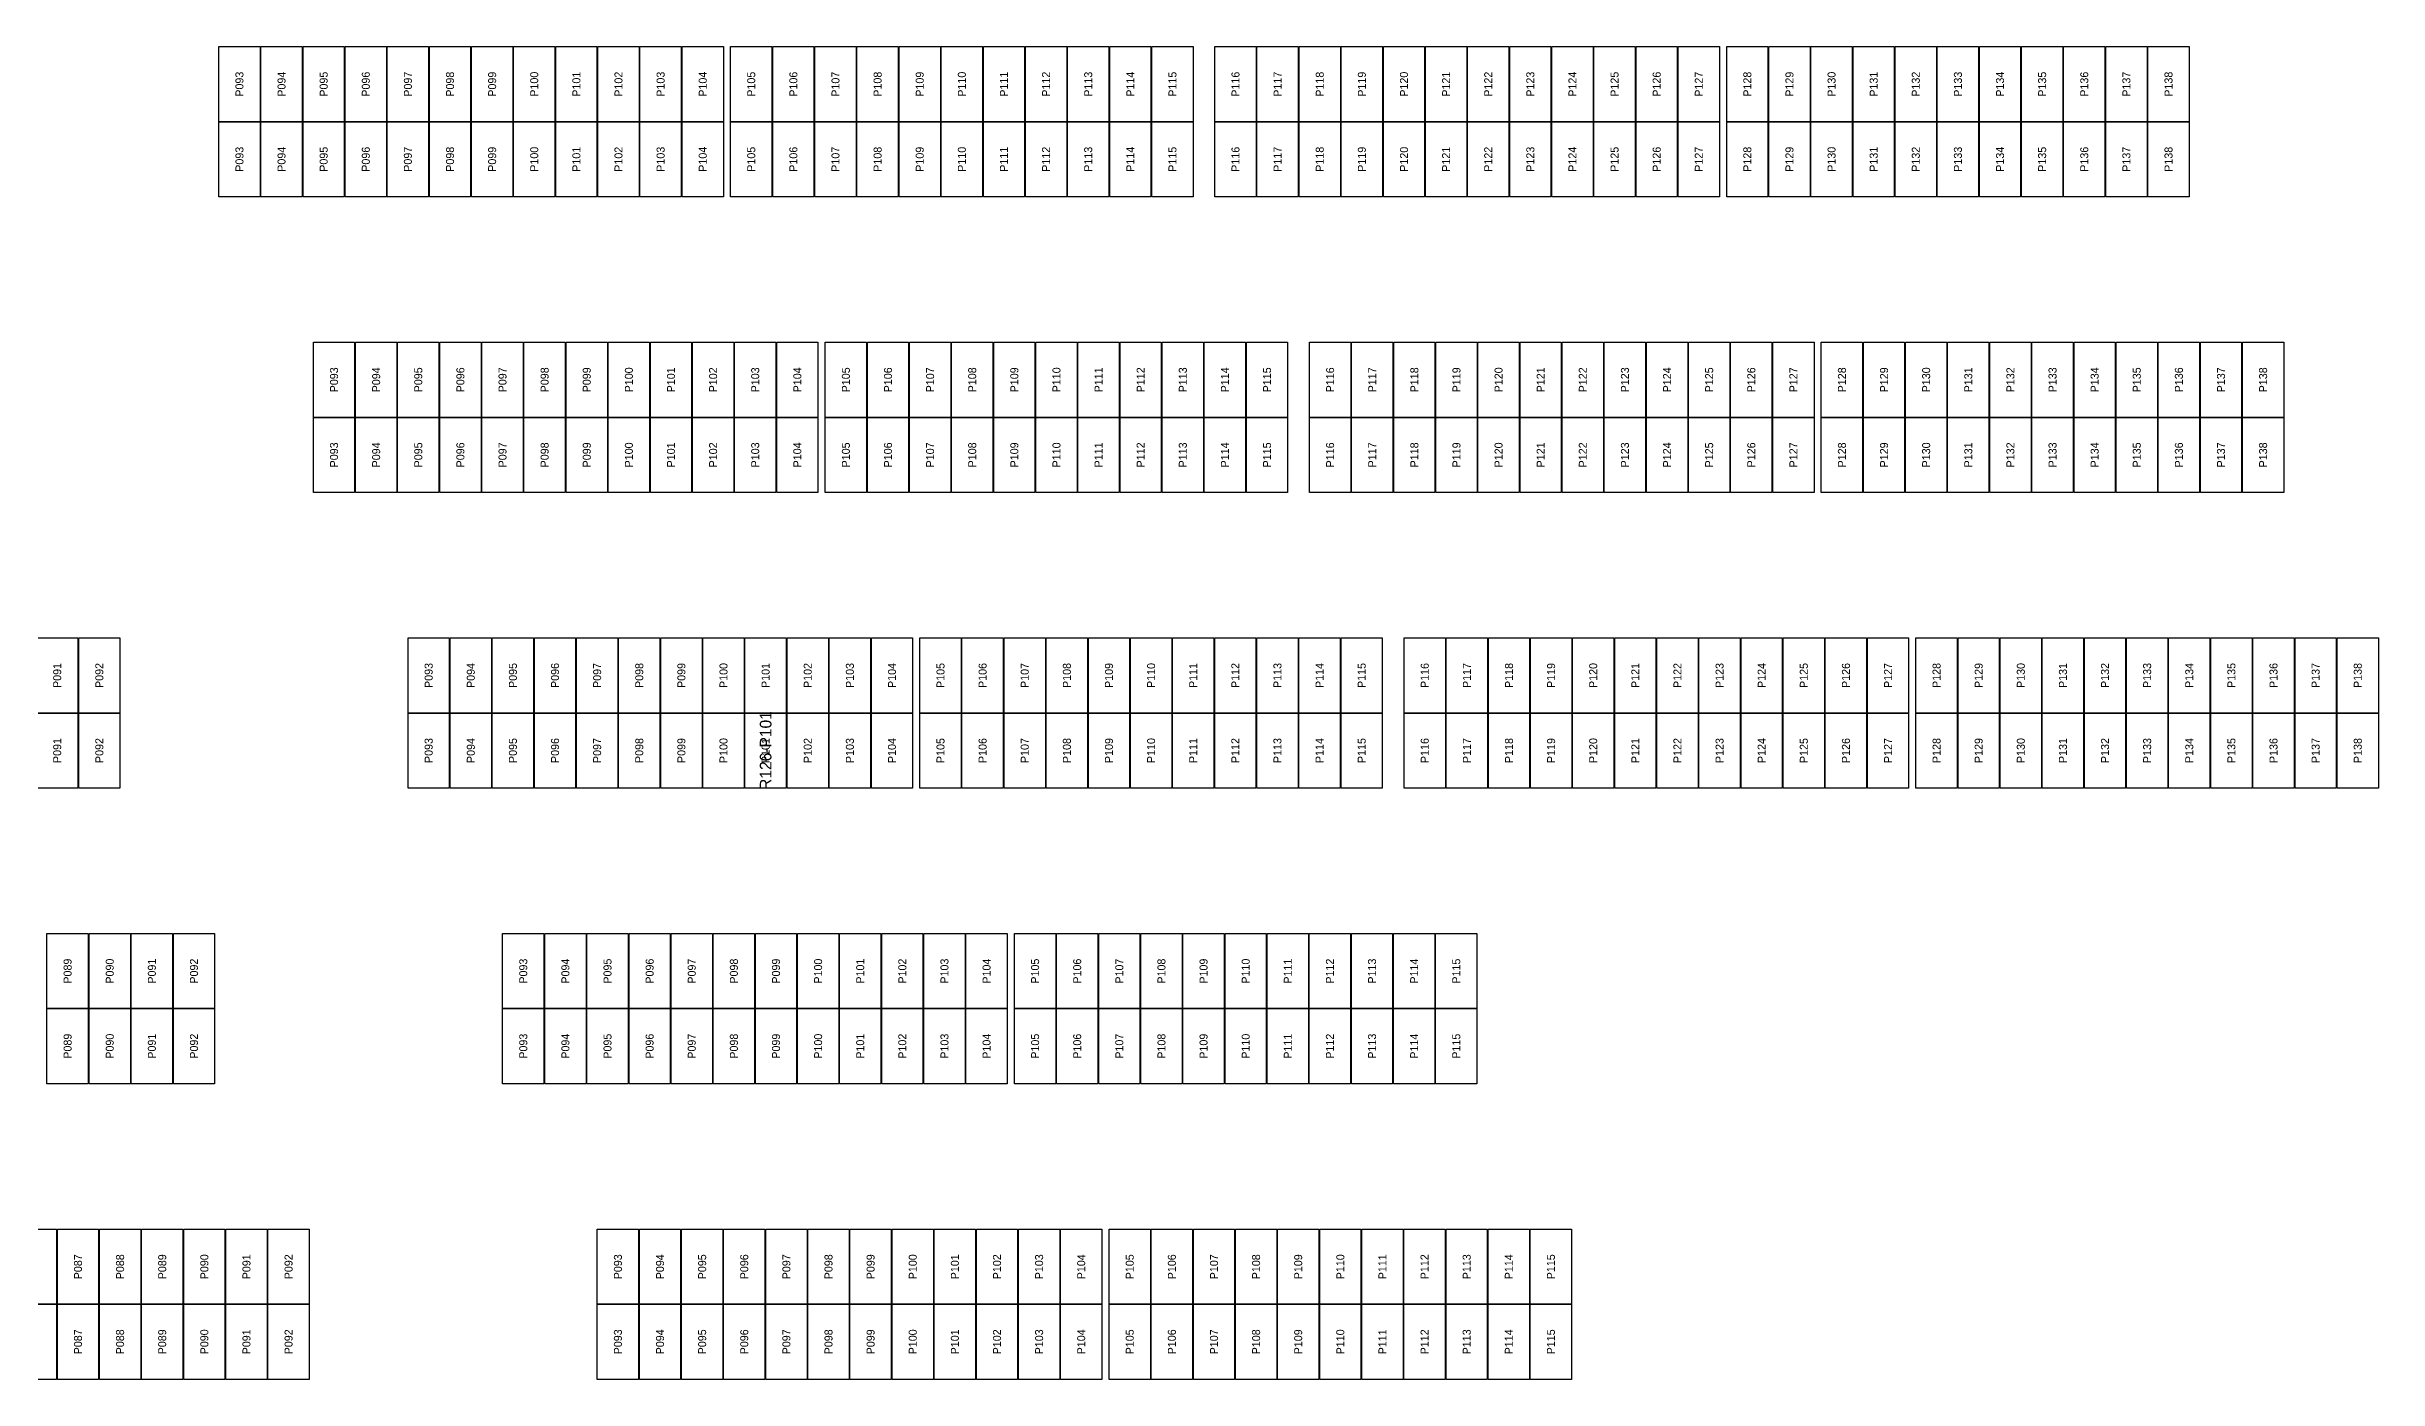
# Model space of a CAD drawing. Extents: x 296295 to 296770, y 651564 to 652121.
# Drawn here: x 296668.2 to 296732.3, y 651596.6 to 651633.3 of the extents above; entities that cross this region are included whole.
import ezdxf
from ezdxf.enums import TextEntityAlignment as Align

# ---------------------------------------------------------------- set-up
doc = ezdxf.new("R2010")
doc.units = 0

msp = doc.modelspace()

# ---------------------------------------------------------------- linework, layer by layer
at = {"layer": 'DEFECTIVE_PANELS'}
msp.add_lwpolyline([(296687.395, 651614.936), (296688.529, 651614.936), (296688.529, 651612.873), (296687.395, 651612.873)], close=True, dxfattribs=at)
at = {"layer": 'PANELS_MASTER'}
for points in [[(296672.928, 651633.251), (296674.062, 651633.251), (296674.062, 651631.188), (296672.928, 651631.188)], [(296674.086, 651633.251), (296675.22, 651633.251), (296675.22, 651631.188), (296674.086, 651631.188)], [(296675.244, 651633.251), (296676.378, 651633.251), (296676.378, 651631.188), (296675.244, 651631.188)], [(296676.402, 651633.251), (296677.536, 651633.251), (296677.536, 651631.188), (296676.402, 651631.188)], [(296677.56, 651633.251), (296678.694, 651633.251), (296678.694, 651631.188), (296677.56, 651631.188)], [(296678.718, 651633.251), (296679.852, 651633.251), (296679.852, 651631.188), (296678.718, 651631.188)], [(296679.876, 651633.251), (296681.01, 651633.251), (296681.01, 651631.188), (296679.876, 651631.188)], [(296681.034, 651633.251), (296682.168, 651633.251), (296682.168, 651631.188), (296681.034, 651631.188)], [(296682.192, 651633.251), (296683.326, 651633.251), (296683.326, 651631.188), (296682.192, 651631.188)], [(296683.35, 651633.251), (296684.484, 651633.251), (296684.484, 651631.188), (296683.35, 651631.188)], [(296684.508, 651633.251), (296685.642, 651633.251), (296685.642, 651631.188), (296684.508, 651631.188)], [(296685.666, 651633.251), (296686.8, 651633.251), (296686.8, 651631.188), (296685.666, 651631.188)], [(296687, 651633.251), (296688.134, 651633.251), (296688.134, 651631.188), (296687, 651631.188)], [(296688.158, 651633.251), (296689.292, 651633.251), (296689.292, 651631.188), (296688.158, 651631.188)], [(296689.316, 651633.251), (296690.45, 651633.251), (296690.45, 651631.188), (296689.316, 651631.188)], [(296690.474, 651633.251), (296691.608, 651633.251), (296691.608, 651631.188), (296690.474, 651631.188)], [(296691.632, 651633.251), (296692.766, 651633.251), (296692.766, 651631.188), (296691.632, 651631.188)], [(296692.79, 651633.251), (296693.924, 651633.251), (296693.924, 651631.188), (296692.79, 651631.188)], [(296693.948, 651633.251), (296695.082, 651633.251), (296695.082, 651631.188), (296693.948, 651631.188)], [(296695.106, 651633.251), (296696.24, 651633.251), (296696.24, 651631.188), (296695.106, 651631.188)], [(296696.264, 651633.251), (296697.398, 651633.251), (296697.398, 651631.188), (296696.264, 651631.188)], [(296697.422, 651633.251), (296698.556, 651633.251), (296698.556, 651631.188), (296697.422, 651631.188)], [(296698.58, 651633.251), (296699.714, 651633.251), (296699.714, 651631.188), (296698.58, 651631.188)], [(296700.314, 651633.251), (296701.448, 651633.251), (296701.448, 651631.188), (296700.314, 651631.188)], [(296701.472, 651633.251), (296702.606, 651633.251), (296702.606, 651631.188), (296701.472, 651631.188)], [(296702.63, 651633.251), (296703.764, 651633.251), (296703.764, 651631.188), (296702.63, 651631.188)], [(296703.788, 651633.251), (296704.922, 651633.251), (296704.922, 651631.188), (296703.788, 651631.188)], [(296704.946, 651633.251), (296706.08, 651633.251), (296706.08, 651631.188), (296704.946, 651631.188)], [(296706.104, 651633.251), (296707.238, 651633.251), (296707.238, 651631.188), (296706.104, 651631.188)], [(296707.262, 651633.251), (296708.396, 651633.251), (296708.396, 651631.188), (296707.262, 651631.188)], [(296708.42, 651633.251), (296709.554, 651633.251), (296709.554, 651631.188), (296708.42, 651631.188)], [(296709.578, 651633.251), (296710.712, 651633.251), (296710.712, 651631.188), (296709.578, 651631.188)], [(296710.736, 651633.251), (296711.87, 651633.251), (296711.87, 651631.188), (296710.736, 651631.188)], [(296711.894, 651633.251), (296713.028, 651633.251), (296713.028, 651631.188), (296711.894, 651631.188)], [(296713.052, 651633.251), (296714.186, 651633.251), (296714.186, 651631.188), (296713.052, 651631.188)], [(296714.386, 651633.251), (296715.52, 651633.251), (296715.52, 651631.188), (296714.386, 651631.188)], [(296715.544, 651633.251), (296716.678, 651633.251), (296716.678, 651631.188), (296715.544, 651631.188)], [(296716.702, 651633.251), (296717.836, 651633.251), (296717.836, 651631.188), (296716.702, 651631.188)], [(296717.86, 651633.251), (296718.994, 651633.251), (296718.994, 651631.188), (296717.86, 651631.188)], [(296719.018, 651633.251), (296720.152, 651633.251), (296720.152, 651631.188), (296719.018, 651631.188)], [(296720.176, 651633.251), (296721.31, 651633.251), (296721.31, 651631.188), (296720.176, 651631.188)], [(296721.334, 651633.251), (296722.468, 651633.251), (296722.468, 651631.188), (296721.334, 651631.188)], [(296722.492, 651633.251), (296723.626, 651633.251), (296723.626, 651631.188), (296722.492, 651631.188)], [(296723.65, 651633.251), (296724.784, 651633.251), (296724.784, 651631.188), (296723.65, 651631.188)], [(296724.808, 651633.251), (296725.942, 651633.251), (296725.942, 651631.188), (296724.808, 651631.188)], [(296725.966, 651633.251), (296727.1, 651633.251), (296727.1, 651631.188), (296725.966, 651631.188)], [(296672.928, 651631.188), (296674.062, 651631.188), (296674.062, 651629.125), (296672.928, 651629.125)], [(296674.086, 651631.188), (296675.22, 651631.188), (296675.22, 651629.125), (296674.086, 651629.125)], [(296675.244, 651631.188), (296676.378, 651631.188), (296676.378, 651629.125), (296675.244, 651629.125)], [(296676.402, 651631.188), (296677.536, 651631.188), (296677.536, 651629.125), (296676.402, 651629.125)], [(296677.56, 651631.188), (296678.694, 651631.188), (296678.694, 651629.125), (296677.56, 651629.125)], [(296678.718, 651631.188), (296679.852, 651631.188), (296679.852, 651629.125), (296678.718, 651629.125)], [(296679.876, 651631.188), (296681.01, 651631.188), (296681.01, 651629.125), (296679.876, 651629.125)], [(296681.034, 651631.188), (296682.168, 651631.188), (296682.168, 651629.125), (296681.034, 651629.125)], [(296682.192, 651631.188), (296683.326, 651631.188), (296683.326, 651629.125), (296682.192, 651629.125)], [(296683.35, 651631.188), (296684.484, 651631.188), (296684.484, 651629.125), (296683.35, 651629.125)], [(296684.508, 651631.188), (296685.642, 651631.188), (296685.642, 651629.125), (296684.508, 651629.125)], [(296685.666, 651631.188), (296686.8, 651631.188), (296686.8, 651629.125), (296685.666, 651629.125)], [(296687, 651631.188), (296688.134, 651631.188), (296688.134, 651629.125), (296687, 651629.125)], [(296688.158, 651631.188), (296689.292, 651631.188), (296689.292, 651629.125), (296688.158, 651629.125)], [(296689.316, 651631.188), (296690.45, 651631.188), (296690.45, 651629.125), (296689.316, 651629.125)], [(296690.474, 651631.188), (296691.608, 651631.188), (296691.608, 651629.125), (296690.474, 651629.125)], [(296691.632, 651631.188), (296692.766, 651631.188), (296692.766, 651629.125), (296691.632, 651629.125)], [(296692.79, 651631.188), (296693.924, 651631.188), (296693.924, 651629.125), (296692.79, 651629.125)], [(296693.948, 651631.188), (296695.082, 651631.188), (296695.082, 651629.125), (296693.948, 651629.125)], [(296695.106, 651631.188), (296696.24, 651631.188), (296696.24, 651629.125), (296695.106, 651629.125)], [(296696.264, 651631.188), (296697.398, 651631.188), (296697.398, 651629.125), (296696.264, 651629.125)], [(296697.422, 651631.188), (296698.556, 651631.188), (296698.556, 651629.125), (296697.422, 651629.125)], [(296698.58, 651631.188), (296699.714, 651631.188), (296699.714, 651629.125), (296698.58, 651629.125)], [(296700.314, 651631.188), (296701.448, 651631.188), (296701.448, 651629.125), (296700.314, 651629.125)], [(296701.472, 651631.188), (296702.606, 651631.188), (296702.606, 651629.125), (296701.472, 651629.125)], [(296702.63, 651631.188), (296703.764, 651631.188), (296703.764, 651629.125), (296702.63, 651629.125)], [(296703.788, 651631.188), (296704.922, 651631.188), (296704.922, 651629.125), (296703.788, 651629.125)], [(296704.946, 651631.188), (296706.08, 651631.188), (296706.08, 651629.125), (296704.946, 651629.125)], [(296706.104, 651631.188), (296707.238, 651631.188), (296707.238, 651629.125), (296706.104, 651629.125)], [(296707.262, 651631.188), (296708.396, 651631.188), (296708.396, 651629.125), (296707.262, 651629.125)], [(296708.42, 651631.188), (296709.554, 651631.188), (296709.554, 651629.125), (296708.42, 651629.125)], [(296709.578, 651631.188), (296710.712, 651631.188), (296710.712, 651629.125), (296709.578, 651629.125)], [(296710.736, 651631.188), (296711.87, 651631.188), (296711.87, 651629.125), (296710.736, 651629.125)], [(296711.894, 651631.188), (296713.028, 651631.188), (296713.028, 651629.125), (296711.894, 651629.125)], [(296713.052, 651631.188), (296714.186, 651631.188), (296714.186, 651629.125), (296713.052, 651629.125)], [(296714.386, 651631.188), (296715.52, 651631.188), (296715.52, 651629.125), (296714.386, 651629.125)], [(296715.544, 651631.188), (296716.678, 651631.188), (296716.678, 651629.125), (296715.544, 651629.125)], [(296716.702, 651631.188), (296717.836, 651631.188), (296717.836, 651629.125), (296716.702, 651629.125)], [(296717.86, 651631.188), (296718.994, 651631.188), (296718.994, 651629.125), (296717.86, 651629.125)], [(296719.018, 651631.188), (296720.152, 651631.188), (296720.152, 651629.125), (296719.018, 651629.125)], [(296720.176, 651631.188), (296721.31, 651631.188), (296721.31, 651629.125), (296720.176, 651629.125)], [(296721.334, 651631.188), (296722.468, 651631.188), (296722.468, 651629.125), (296721.334, 651629.125)], [(296722.492, 651631.188), (296723.626, 651631.188), (296723.626, 651629.125), (296722.492, 651629.125)], [(296723.65, 651631.188), (296724.784, 651631.188), (296724.784, 651629.125), (296723.65, 651629.125)], [(296724.808, 651631.188), (296725.942, 651631.188), (296725.942, 651629.125), (296724.808, 651629.125)], [(296725.966, 651631.188), (296727.1, 651631.188), (296727.1, 651629.125), (296725.966, 651629.125)], [(296675.529, 651625.125), (296676.663, 651625.125), (296676.663, 651623.062), (296675.529, 651623.062)], [(296676.687, 651625.125), (296677.821, 651625.125), (296677.821, 651623.062), (296676.687, 651623.062)], [(296677.845, 651625.125), (296678.979, 651625.125), (296678.979, 651623.062), (296677.845, 651623.062)], [(296679.003, 651625.125), (296680.137, 651625.125), (296680.137, 651623.062), (296679.003, 651623.062)], [(296680.161, 651625.125), (296681.295, 651625.125), (296681.295, 651623.062), (296680.161, 651623.062)], [(296681.319, 651625.125), (296682.453, 651625.125), (296682.453, 651623.062), (296681.319, 651623.062)], [(296682.477, 651625.125), (296683.611, 651625.125), (296683.611, 651623.062), (296682.477, 651623.062)], [(296683.635, 651625.125), (296684.769, 651625.125), (296684.769, 651623.062), (296683.635, 651623.062)], [(296684.793, 651625.125), (296685.927, 651625.125), (296685.927, 651623.062), (296684.793, 651623.062)], [(296685.951, 651625.125), (296687.085, 651625.125), (296687.085, 651623.062), (296685.951, 651623.062)], [(296687.109, 651625.125), (296688.243, 651625.125), (296688.243, 651623.062), (296687.109, 651623.062)], [(296688.267, 651625.125), (296689.401, 651625.125), (296689.401, 651623.062), (296688.267, 651623.062)], [(296689.601, 651625.125), (296690.735, 651625.125), (296690.735, 651623.062), (296689.601, 651623.062)], [(296690.759, 651625.125), (296691.893, 651625.125), (296691.893, 651623.062), (296690.759, 651623.062)], [(296691.917, 651625.125), (296693.051, 651625.125), (296693.051, 651623.062), (296691.917, 651623.062)], [(296693.075, 651625.125), (296694.209, 651625.125), (296694.209, 651623.062), (296693.075, 651623.062)], [(296694.233, 651625.125), (296695.367, 651625.125), (296695.367, 651623.062), (296694.233, 651623.062)], [(296695.391, 651625.125), (296696.525, 651625.125), (296696.525, 651623.062), (296695.391, 651623.062)], [(296696.549, 651625.125), (296697.683, 651625.125), (296697.683, 651623.062), (296696.549, 651623.062)], [(296697.707, 651625.125), (296698.841, 651625.125), (296698.841, 651623.062), (296697.707, 651623.062)], [(296698.865, 651625.125), (296699.999, 651625.125), (296699.999, 651623.062), (296698.865, 651623.062)], [(296700.023, 651625.125), (296701.157, 651625.125), (296701.157, 651623.062), (296700.023, 651623.062)], [(296701.181, 651625.125), (296702.315, 651625.125), (296702.315, 651623.062), (296701.181, 651623.062)], [(296702.915, 651625.125), (296704.049, 651625.125), (296704.049, 651623.062), (296702.915, 651623.062)], [(296704.073, 651625.125), (296705.207, 651625.125), (296705.207, 651623.062), (296704.073, 651623.062)], [(296705.231, 651625.125), (296706.365, 651625.125), (296706.365, 651623.062), (296705.231, 651623.062)], [(296706.389, 651625.125), (296707.523, 651625.125), (296707.523, 651623.062), (296706.389, 651623.062)], [(296707.547, 651625.125), (296708.681, 651625.125), (296708.681, 651623.062), (296707.547, 651623.062)], [(296708.705, 651625.125), (296709.839, 651625.125), (296709.839, 651623.062), (296708.705, 651623.062)], [(296709.863, 651625.125), (296710.997, 651625.125), (296710.997, 651623.062), (296709.863, 651623.062)], [(296711.021, 651625.125), (296712.155, 651625.125), (296712.155, 651623.062), (296711.021, 651623.062)], [(296712.179, 651625.125), (296713.313, 651625.125), (296713.313, 651623.062), (296712.179, 651623.062)], [(296713.337, 651625.125), (296714.471, 651625.125), (296714.471, 651623.062), (296713.337, 651623.062)], [(296714.495, 651625.125), (296715.629, 651625.125), (296715.629, 651623.062), (296714.495, 651623.062)], [(296715.653, 651625.125), (296716.787, 651625.125), (296716.787, 651623.062), (296715.653, 651623.062)], [(296716.987, 651625.125), (296718.121, 651625.125), (296718.121, 651623.062), (296716.987, 651623.062)], [(296718.145, 651625.125), (296719.279, 651625.125), (296719.279, 651623.062), (296718.145, 651623.062)], [(296719.303, 651625.125), (296720.437, 651625.125), (296720.437, 651623.062), (296719.303, 651623.062)], [(296720.461, 651625.125), (296721.595, 651625.125), (296721.595, 651623.062), (296720.461, 651623.062)], [(296721.619, 651625.125), (296722.753, 651625.125), (296722.753, 651623.062), (296721.619, 651623.062)], [(296722.777, 651625.125), (296723.911, 651625.125), (296723.911, 651623.062), (296722.777, 651623.062)], [(296723.935, 651625.125), (296725.069, 651625.125), (296725.069, 651623.062), (296723.935, 651623.062)], [(296725.093, 651625.125), (296726.227, 651625.125), (296726.227, 651623.062), (296725.093, 651623.062)], [(296726.251, 651625.125), (296727.385, 651625.125), (296727.385, 651623.062), (296726.251, 651623.062)], [(296727.409, 651625.125), (296728.543, 651625.125), (296728.543, 651623.062), (296727.409, 651623.062)], [(296728.567, 651625.125), (296729.701, 651625.125), (296729.701, 651623.062), (296728.567, 651623.062)], [(296675.529, 651623.062), (296676.663, 651623.062), (296676.663, 651620.999), (296675.529, 651620.999)], [(296676.687, 651623.062), (296677.821, 651623.062), (296677.821, 651620.999), (296676.687, 651620.999)], [(296677.845, 651623.062), (296678.979, 651623.062), (296678.979, 651620.999), (296677.845, 651620.999)], [(296679.003, 651623.062), (296680.137, 651623.062), (296680.137, 651620.999), (296679.003, 651620.999)], [(296680.161, 651623.062), (296681.295, 651623.062), (296681.295, 651620.999), (296680.161, 651620.999)], [(296681.319, 651623.062), (296682.453, 651623.062), (296682.453, 651620.999), (296681.319, 651620.999)], [(296682.477, 651623.062), (296683.611, 651623.062), (296683.611, 651620.999), (296682.477, 651620.999)], [(296683.635, 651623.062), (296684.769, 651623.062), (296684.769, 651620.999), (296683.635, 651620.999)], [(296684.793, 651623.062), (296685.927, 651623.062), (296685.927, 651620.999), (296684.793, 651620.999)], [(296685.951, 651623.062), (296687.085, 651623.062), (296687.085, 651620.999), (296685.951, 651620.999)], [(296687.109, 651623.062), (296688.243, 651623.062), (296688.243, 651620.999), (296687.109, 651620.999)], [(296688.267, 651623.062), (296689.401, 651623.062), (296689.401, 651620.999), (296688.267, 651620.999)], [(296689.601, 651623.062), (296690.735, 651623.062), (296690.735, 651620.999), (296689.601, 651620.999)], [(296690.759, 651623.062), (296691.893, 651623.062), (296691.893, 651620.999), (296690.759, 651620.999)], [(296691.917, 651623.062), (296693.051, 651623.062), (296693.051, 651620.999), (296691.917, 651620.999)], [(296693.075, 651623.062), (296694.209, 651623.062), (296694.209, 651620.999), (296693.075, 651620.999)], [(296694.233, 651623.062), (296695.367, 651623.062), (296695.367, 651620.999), (296694.233, 651620.999)], [(296695.391, 651623.062), (296696.525, 651623.062), (296696.525, 651620.999), (296695.391, 651620.999)], [(296696.549, 651623.062), (296697.683, 651623.062), (296697.683, 651620.999), (296696.549, 651620.999)], [(296697.707, 651623.062), (296698.841, 651623.062), (296698.841, 651620.999), (296697.707, 651620.999)], [(296698.865, 651623.062), (296699.999, 651623.062), (296699.999, 651620.999), (296698.865, 651620.999)], [(296700.023, 651623.062), (296701.157, 651623.062), (296701.157, 651620.999), (296700.023, 651620.999)], [(296701.181, 651623.062), (296702.315, 651623.062), (296702.315, 651620.999), (296701.181, 651620.999)], [(296702.915, 651623.062), (296704.049, 651623.062), (296704.049, 651620.999), (296702.915, 651620.999)], [(296704.073, 651623.062), (296705.207, 651623.062), (296705.207, 651620.999), (296704.073, 651620.999)], [(296705.231, 651623.062), (296706.365, 651623.062), (296706.365, 651620.999), (296705.231, 651620.999)], [(296706.389, 651623.062), (296707.523, 651623.062), (296707.523, 651620.999), (296706.389, 651620.999)], [(296707.547, 651623.062), (296708.681, 651623.062), (296708.681, 651620.999), (296707.547, 651620.999)], [(296708.705, 651623.062), (296709.839, 651623.062), (296709.839, 651620.999), (296708.705, 651620.999)], [(296709.863, 651623.062), (296710.997, 651623.062), (296710.997, 651620.999), (296709.863, 651620.999)], [(296711.021, 651623.062), (296712.155, 651623.062), (296712.155, 651620.999), (296711.021, 651620.999)], [(296712.179, 651623.062), (296713.313, 651623.062), (296713.313, 651620.999), (296712.179, 651620.999)], [(296713.337, 651623.062), (296714.471, 651623.062), (296714.471, 651620.999), (296713.337, 651620.999)], [(296714.495, 651623.062), (296715.629, 651623.062), (296715.629, 651620.999), (296714.495, 651620.999)], [(296715.653, 651623.062), (296716.787, 651623.062), (296716.787, 651620.999), (296715.653, 651620.999)], [(296716.987, 651623.062), (296718.121, 651623.062), (296718.121, 651620.999), (296716.987, 651620.999)], [(296718.145, 651623.062), (296719.279, 651623.062), (296719.279, 651620.999), (296718.145, 651620.999)], [(296719.303, 651623.062), (296720.437, 651623.062), (296720.437, 651620.999), (296719.303, 651620.999)], [(296720.461, 651623.062), (296721.595, 651623.062), (296721.595, 651620.999), (296720.461, 651620.999)], [(296721.619, 651623.062), (296722.753, 651623.062), (296722.753, 651620.999), (296721.619, 651620.999)], [(296722.777, 651623.062), (296723.911, 651623.062), (296723.911, 651620.999), (296722.777, 651620.999)], [(296723.935, 651623.062), (296725.069, 651623.062), (296725.069, 651620.999), (296723.935, 651620.999)], [(296725.093, 651623.062), (296726.227, 651623.062), (296726.227, 651620.999), (296725.093, 651620.999)], [(296726.251, 651623.062), (296727.385, 651623.062), (296727.385, 651620.999), (296726.251, 651620.999)], [(296727.409, 651623.062), (296728.543, 651623.062), (296728.543, 651620.999), (296727.409, 651620.999)], [(296728.567, 651623.062), (296729.701, 651623.062), (296729.701, 651620.999), (296728.567, 651620.999)], [(296667.918, 651616.999), (296669.052, 651616.999), (296669.052, 651614.936), (296667.918, 651614.936)], [(296669.076, 651616.999), (296670.21, 651616.999), (296670.21, 651614.936), (296669.076, 651614.936)], [(296678.131, 651616.999), (296679.265, 651616.999), (296679.265, 651614.936), (296678.131, 651614.936)], [(296679.289, 651616.999), (296680.423, 651616.999), (296680.423, 651614.936), (296679.289, 651614.936)], [(296680.447, 651616.999), (296681.581, 651616.999), (296681.581, 651614.936), (296680.447, 651614.936)], [(296681.605, 651616.999), (296682.739, 651616.999), (296682.739, 651614.936), (296681.605, 651614.936)], [(296682.763, 651616.999), (296683.897, 651616.999), (296683.897, 651614.936), (296682.763, 651614.936)], [(296683.921, 651616.999), (296685.055, 651616.999), (296685.055, 651614.936), (296683.921, 651614.936)], [(296685.079, 651616.999), (296686.213, 651616.999), (296686.213, 651614.936), (296685.079, 651614.936)], [(296686.237, 651616.999), (296687.371, 651616.999), (296687.371, 651614.936), (296686.237, 651614.936)], [(296687.395, 651616.999), (296688.529, 651616.999), (296688.529, 651614.936), (296687.395, 651614.936)], [(296688.553, 651616.999), (296689.687, 651616.999), (296689.687, 651614.936), (296688.553, 651614.936)], [(296689.711, 651616.999), (296690.845, 651616.999), (296690.845, 651614.936), (296689.711, 651614.936)], [(296690.869, 651616.999), (296692.003, 651616.999), (296692.003, 651614.936), (296690.869, 651614.936)], [(296692.203, 651616.999), (296693.337, 651616.999), (296693.337, 651614.936), (296692.203, 651614.936)], [(296693.361, 651616.999), (296694.495, 651616.999), (296694.495, 651614.936), (296693.361, 651614.936)], [(296694.519, 651616.999), (296695.653, 651616.999), (296695.653, 651614.936), (296694.519, 651614.936)], [(296695.677, 651616.999), (296696.811, 651616.999), (296696.811, 651614.936), (296695.677, 651614.936)], [(296696.835, 651616.999), (296697.969, 651616.999), (296697.969, 651614.936), (296696.835, 651614.936)], [(296697.993, 651616.999), (296699.127, 651616.999), (296699.127, 651614.936), (296697.993, 651614.936)], [(296699.151, 651616.999), (296700.285, 651616.999), (296700.285, 651614.936), (296699.151, 651614.936)], [(296700.309, 651616.999), (296701.443, 651616.999), (296701.443, 651614.936), (296700.309, 651614.936)], [(296701.467, 651616.999), (296702.601, 651616.999), (296702.601, 651614.936), (296701.467, 651614.936)], [(296702.625, 651616.999), (296703.759, 651616.999), (296703.759, 651614.936), (296702.625, 651614.936)], [(296703.783, 651616.999), (296704.917, 651616.999), (296704.917, 651614.936), (296703.783, 651614.936)], [(296705.517, 651616.999), (296706.651, 651616.999), (296706.651, 651614.936), (296705.517, 651614.936)], [(296706.675, 651616.999), (296707.809, 651616.999), (296707.809, 651614.936), (296706.675, 651614.936)], [(296707.833, 651616.999), (296708.967, 651616.999), (296708.967, 651614.936), (296707.833, 651614.936)], [(296708.991, 651616.999), (296710.125, 651616.999), (296710.125, 651614.936), (296708.991, 651614.936)], [(296710.149, 651616.999), (296711.283, 651616.999), (296711.283, 651614.936), (296710.149, 651614.936)], [(296711.307, 651616.999), (296712.441, 651616.999), (296712.441, 651614.936), (296711.307, 651614.936)], [(296712.465, 651616.999), (296713.599, 651616.999), (296713.599, 651614.936), (296712.465, 651614.936)], [(296713.623, 651616.999), (296714.757, 651616.999), (296714.757, 651614.936), (296713.623, 651614.936)], [(296714.781, 651616.999), (296715.915, 651616.999), (296715.915, 651614.936), (296714.781, 651614.936)], [(296715.939, 651616.999), (296717.073, 651616.999), (296717.073, 651614.936), (296715.939, 651614.936)], [(296717.097, 651616.999), (296718.231, 651616.999), (296718.231, 651614.936), (296717.097, 651614.936)], [(296718.255, 651616.999), (296719.389, 651616.999), (296719.389, 651614.936), (296718.255, 651614.936)], [(296719.589, 651616.999), (296720.723, 651616.999), (296720.723, 651614.936), (296719.589, 651614.936)], [(296720.747, 651616.999), (296721.881, 651616.999), (296721.881, 651614.936), (296720.747, 651614.936)], [(296721.905, 651616.999), (296723.039, 651616.999), (296723.039, 651614.936), (296721.905, 651614.936)], [(296723.063, 651616.999), (296724.197, 651616.999), (296724.197, 651614.936), (296723.063, 651614.936)], [(296724.221, 651616.999), (296725.355, 651616.999), (296725.355, 651614.936), (296724.221, 651614.936)], [(296725.379, 651616.999), (296726.513, 651616.999), (296726.513, 651614.936), (296725.379, 651614.936)], [(296726.537, 651616.999), (296727.671, 651616.999), (296727.671, 651614.936), (296726.537, 651614.936)], [(296727.695, 651616.999), (296728.829, 651616.999), (296728.829, 651614.936), (296727.695, 651614.936)], [(296728.853, 651616.999), (296729.987, 651616.999), (296729.987, 651614.936), (296728.853, 651614.936)], [(296730.011, 651616.999), (296731.145, 651616.999), (296731.145, 651614.936), (296730.011, 651614.936)], [(296731.169, 651616.999), (296732.303, 651616.999), (296732.303, 651614.936), (296731.169, 651614.936)], [(296667.918, 651614.936), (296669.052, 651614.936), (296669.052, 651612.873), (296667.918, 651612.873)], [(296669.076, 651614.936), (296670.21, 651614.936), (296670.21, 651612.873), (296669.076, 651612.873)], [(296678.131, 651614.936), (296679.265, 651614.936), (296679.265, 651612.873), (296678.131, 651612.873)], [(296679.289, 651614.936), (296680.423, 651614.936), (296680.423, 651612.873), (296679.289, 651612.873)], [(296680.447, 651614.936), (296681.581, 651614.936), (296681.581, 651612.873), (296680.447, 651612.873)], [(296681.605, 651614.936), (296682.739, 651614.936), (296682.739, 651612.873), (296681.605, 651612.873)], [(296682.763, 651614.936), (296683.897, 651614.936), (296683.897, 651612.873), (296682.763, 651612.873)], [(296683.921, 651614.936), (296685.055, 651614.936), (296685.055, 651612.873), (296683.921, 651612.873)], [(296685.079, 651614.936), (296686.213, 651614.936), (296686.213, 651612.873), (296685.079, 651612.873)], [(296686.237, 651614.936), (296687.371, 651614.936), (296687.371, 651612.873), (296686.237, 651612.873)], [(296688.553, 651614.936), (296689.687, 651614.936), (296689.687, 651612.873), (296688.553, 651612.873)], [(296689.711, 651614.936), (296690.845, 651614.936), (296690.845, 651612.873), (296689.711, 651612.873)], [(296690.869, 651614.936), (296692.003, 651614.936), (296692.003, 651612.873), (296690.869, 651612.873)], [(296692.203, 651614.936), (296693.337, 651614.936), (296693.337, 651612.873), (296692.203, 651612.873)], [(296693.361, 651614.936), (296694.495, 651614.936), (296694.495, 651612.873), (296693.361, 651612.873)], [(296694.519, 651614.936), (296695.653, 651614.936), (296695.653, 651612.873), (296694.519, 651612.873)], [(296695.677, 651614.936), (296696.811, 651614.936), (296696.811, 651612.873), (296695.677, 651612.873)], [(296696.835, 651614.936), (296697.969, 651614.936), (296697.969, 651612.873), (296696.835, 651612.873)], [(296697.993, 651614.936), (296699.127, 651614.936), (296699.127, 651612.873), (296697.993, 651612.873)], [(296699.151, 651614.936), (296700.285, 651614.936), (296700.285, 651612.873), (296699.151, 651612.873)], [(296700.309, 651614.936), (296701.443, 651614.936), (296701.443, 651612.873), (296700.309, 651612.873)], [(296701.467, 651614.936), (296702.601, 651614.936), (296702.601, 651612.873), (296701.467, 651612.873)], [(296702.625, 651614.936), (296703.759, 651614.936), (296703.759, 651612.873), (296702.625, 651612.873)], [(296703.783, 651614.936), (296704.917, 651614.936), (296704.917, 651612.873), (296703.783, 651612.873)], [(296705.517, 651614.936), (296706.651, 651614.936), (296706.651, 651612.873), (296705.517, 651612.873)], [(296706.675, 651614.936), (296707.809, 651614.936), (296707.809, 651612.873), (296706.675, 651612.873)], [(296707.833, 651614.936), (296708.967, 651614.936), (296708.967, 651612.873), (296707.833, 651612.873)], [(296708.991, 651614.936), (296710.125, 651614.936), (296710.125, 651612.873), (296708.991, 651612.873)], [(296710.149, 651614.936), (296711.283, 651614.936), (296711.283, 651612.873), (296710.149, 651612.873)], [(296711.307, 651614.936), (296712.441, 651614.936), (296712.441, 651612.873), (296711.307, 651612.873)], [(296712.465, 651614.936), (296713.599, 651614.936), (296713.599, 651612.873), (296712.465, 651612.873)], [(296713.623, 651614.936), (296714.757, 651614.936), (296714.757, 651612.873), (296713.623, 651612.873)], [(296714.781, 651614.936), (296715.915, 651614.936), (296715.915, 651612.873), (296714.781, 651612.873)], [(296715.939, 651614.936), (296717.073, 651614.936), (296717.073, 651612.873), (296715.939, 651612.873)], [(296717.097, 651614.936), (296718.231, 651614.936), (296718.231, 651612.873), (296717.097, 651612.873)], [(296718.255, 651614.936), (296719.389, 651614.936), (296719.389, 651612.873), (296718.255, 651612.873)], [(296719.589, 651614.936), (296720.723, 651614.936), (296720.723, 651612.873), (296719.589, 651612.873)], [(296720.747, 651614.936), (296721.881, 651614.936), (296721.881, 651612.873), (296720.747, 651612.873)], [(296721.905, 651614.936), (296723.039, 651614.936), (296723.039, 651612.873), (296721.905, 651612.873)], [(296723.063, 651614.936), (296724.197, 651614.936), (296724.197, 651612.873), (296723.063, 651612.873)], [(296724.221, 651614.936), (296725.355, 651614.936), (296725.355, 651612.873), (296724.221, 651612.873)], [(296725.379, 651614.936), (296726.513, 651614.936), (296726.513, 651612.873), (296725.379, 651612.873)], [(296726.537, 651614.936), (296727.671, 651614.936), (296727.671, 651612.873), (296726.537, 651612.873)], [(296727.695, 651614.936), (296728.829, 651614.936), (296728.829, 651612.873), (296727.695, 651612.873)], [(296728.853, 651614.936), (296729.987, 651614.936), (296729.987, 651612.873), (296728.853, 651612.873)], [(296730.011, 651614.936), (296731.145, 651614.936), (296731.145, 651612.873), (296730.011, 651612.873)], [(296731.169, 651614.936), (296732.303, 651614.936), (296732.303, 651612.873), (296731.169, 651612.873)], [(296668.204, 651608.873), (296669.338, 651608.873), (296669.338, 651606.81), (296668.204, 651606.81)], [(296669.362, 651608.873), (296670.496, 651608.873), (296670.496, 651606.81), (296669.362, 651606.81)], [(296670.52, 651608.873), (296671.654, 651608.873), (296671.654, 651606.81), (296670.52, 651606.81)], [(296671.678, 651608.873), (296672.812, 651608.873), (296672.812, 651606.81), (296671.678, 651606.81)], [(296680.732, 651608.873), (296681.866, 651608.873), (296681.866, 651606.81), (296680.732, 651606.81)], [(296681.89, 651608.873), (296683.024, 651608.873), (296683.024, 651606.81), (296681.89, 651606.81)], [(296683.048, 651608.873), (296684.182, 651608.873), (296684.182, 651606.81), (296683.048, 651606.81)], [(296684.206, 651608.873), (296685.34, 651608.873), (296685.34, 651606.81), (296684.206, 651606.81)], [(296685.364, 651608.873), (296686.498, 651608.873), (296686.498, 651606.81), (296685.364, 651606.81)], [(296686.522, 651608.873), (296687.656, 651608.873), (296687.656, 651606.81), (296686.522, 651606.81)], [(296687.68, 651608.873), (296688.814, 651608.873), (296688.814, 651606.81), (296687.68, 651606.81)], [(296688.838, 651608.873), (296689.972, 651608.873), (296689.972, 651606.81), (296688.838, 651606.81)], [(296689.996, 651608.873), (296691.13, 651608.873), (296691.13, 651606.81), (296689.996, 651606.81)], [(296691.154, 651608.873), (296692.288, 651608.873), (296692.288, 651606.81), (296691.154, 651606.81)], [(296692.312, 651608.873), (296693.446, 651608.873), (296693.446, 651606.81), (296692.312, 651606.81)], [(296693.47, 651608.873), (296694.604, 651608.873), (296694.604, 651606.81), (296693.47, 651606.81)], [(296694.804, 651608.873), (296695.938, 651608.873), (296695.938, 651606.81), (296694.804, 651606.81)], [(296695.962, 651608.873), (296697.096, 651608.873), (296697.096, 651606.81), (296695.962, 651606.81)], [(296697.12, 651608.873), (296698.254, 651608.873), (296698.254, 651606.81), (296697.12, 651606.81)], [(296698.278, 651608.873), (296699.412, 651608.873), (296699.412, 651606.81), (296698.278, 651606.81)], [(296699.436, 651608.873), (296700.57, 651608.873), (296700.57, 651606.81), (296699.436, 651606.81)], [(296700.594, 651608.873), (296701.728, 651608.873), (296701.728, 651606.81), (296700.594, 651606.81)], [(296701.752, 651608.873), (296702.886, 651608.873), (296702.886, 651606.81), (296701.752, 651606.81)], [(296702.91, 651608.873), (296704.044, 651608.873), (296704.044, 651606.81), (296702.91, 651606.81)], [(296704.068, 651608.873), (296705.202, 651608.873), (296705.202, 651606.81), (296704.068, 651606.81)], [(296705.226, 651608.873), (296706.36, 651608.873), (296706.36, 651606.81), (296705.226, 651606.81)], [(296706.384, 651608.873), (296707.518, 651608.873), (296707.518, 651606.81), (296706.384, 651606.81)], [(296668.204, 651606.81), (296669.338, 651606.81), (296669.338, 651604.747), (296668.204, 651604.747)], [(296669.362, 651606.81), (296670.496, 651606.81), (296670.496, 651604.747), (296669.362, 651604.747)], [(296670.52, 651606.81), (296671.654, 651606.81), (296671.654, 651604.747), (296670.52, 651604.747)], [(296671.678, 651606.81), (296672.812, 651606.81), (296672.812, 651604.747), (296671.678, 651604.747)], [(296680.732, 651606.81), (296681.866, 651606.81), (296681.866, 651604.747), (296680.732, 651604.747)], [(296681.89, 651606.81), (296683.024, 651606.81), (296683.024, 651604.747), (296681.89, 651604.747)], [(296683.048, 651606.81), (296684.182, 651606.81), (296684.182, 651604.747), (296683.048, 651604.747)], [(296684.206, 651606.81), (296685.34, 651606.81), (296685.34, 651604.747), (296684.206, 651604.747)], [(296685.364, 651606.81), (296686.498, 651606.81), (296686.498, 651604.747), (296685.364, 651604.747)], [(296686.522, 651606.81), (296687.656, 651606.81), (296687.656, 651604.747), (296686.522, 651604.747)], [(296687.68, 651606.81), (296688.814, 651606.81), (296688.814, 651604.747), (296687.68, 651604.747)], [(296688.838, 651606.81), (296689.972, 651606.81), (296689.972, 651604.747), (296688.838, 651604.747)], [(296689.996, 651606.81), (296691.13, 651606.81), (296691.13, 651604.747), (296689.996, 651604.747)], [(296691.154, 651606.81), (296692.288, 651606.81), (296692.288, 651604.747), (296691.154, 651604.747)], [(296692.312, 651606.81), (296693.446, 651606.81), (296693.446, 651604.747), (296692.312, 651604.747)], [(296693.47, 651606.81), (296694.604, 651606.81), (296694.604, 651604.747), (296693.47, 651604.747)], [(296694.804, 651606.81), (296695.938, 651606.81), (296695.938, 651604.747), (296694.804, 651604.747)], [(296695.962, 651606.81), (296697.096, 651606.81), (296697.096, 651604.747), (296695.962, 651604.747)], [(296697.12, 651606.81), (296698.254, 651606.81), (296698.254, 651604.747), (296697.12, 651604.747)], [(296698.278, 651606.81), (296699.412, 651606.81), (296699.412, 651604.747), (296698.278, 651604.747)], [(296699.436, 651606.81), (296700.57, 651606.81), (296700.57, 651604.747), (296699.436, 651604.747)], [(296700.594, 651606.81), (296701.728, 651606.81), (296701.728, 651604.747), (296700.594, 651604.747)], [(296701.752, 651606.81), (296702.886, 651606.81), (296702.886, 651604.747), (296701.752, 651604.747)], [(296702.91, 651606.81), (296704.044, 651606.81), (296704.044, 651604.747), (296702.91, 651604.747)], [(296704.068, 651606.81), (296705.202, 651606.81), (296705.202, 651604.747), (296704.068, 651604.747)], [(296705.226, 651606.81), (296706.36, 651606.81), (296706.36, 651604.747), (296705.226, 651604.747)], [(296706.384, 651606.81), (296707.518, 651606.81), (296707.518, 651604.747), (296706.384, 651604.747)], [(296667.331, 651600.747), (296668.465, 651600.747), (296668.465, 651598.684), (296667.331, 651598.684)], [(296668.489, 651600.747), (296669.623, 651600.747), (296669.623, 651598.684), (296668.489, 651598.684)], [(296669.647, 651600.747), (296670.781, 651600.747), (296670.781, 651598.684), (296669.647, 651598.684)], [(296670.805, 651600.747), (296671.939, 651600.747), (296671.939, 651598.684), (296670.805, 651598.684)], [(296671.963, 651600.747), (296673.097, 651600.747), (296673.097, 651598.684), (296671.963, 651598.684)], [(296673.121, 651600.747), (296674.255, 651600.747), (296674.255, 651598.684), (296673.121, 651598.684)], [(296674.279, 651600.747), (296675.413, 651600.747), (296675.413, 651598.684), (296674.279, 651598.684)], [(296683.334, 651600.747), (296684.468, 651600.747), (296684.468, 651598.684), (296683.334, 651598.684)], [(296684.492, 651600.747), (296685.626, 651600.747), (296685.626, 651598.684), (296684.492, 651598.684)], [(296685.65, 651600.747), (296686.784, 651600.747), (296686.784, 651598.684), (296685.65, 651598.684)], [(296686.808, 651600.747), (296687.942, 651600.747), (296687.942, 651598.684), (296686.808, 651598.684)], [(296687.966, 651600.747), (296689.1, 651600.747), (296689.1, 651598.684), (296687.966, 651598.684)], [(296689.124, 651600.747), (296690.258, 651600.747), (296690.258, 651598.684), (296689.124, 651598.684)], [(296690.282, 651600.747), (296691.416, 651600.747), (296691.416, 651598.684), (296690.282, 651598.684)], [(296691.44, 651600.747), (296692.574, 651600.747), (296692.574, 651598.684), (296691.44, 651598.684)], [(296692.598, 651600.747), (296693.732, 651600.747), (296693.732, 651598.684), (296692.598, 651598.684)], [(296693.756, 651600.747), (296694.89, 651600.747), (296694.89, 651598.684), (296693.756, 651598.684)], [(296694.914, 651600.747), (296696.048, 651600.747), (296696.048, 651598.684), (296694.914, 651598.684)], [(296696.072, 651600.747), (296697.206, 651600.747), (296697.206, 651598.684), (296696.072, 651598.684)], [(296697.406, 651600.747), (296698.54, 651600.747), (296698.54, 651598.684), (296697.406, 651598.684)], [(296698.564, 651600.747), (296699.698, 651600.747), (296699.698, 651598.684), (296698.564, 651598.684)], [(296699.722, 651600.747), (296700.856, 651600.747), (296700.856, 651598.684), (296699.722, 651598.684)], [(296700.88, 651600.747), (296702.014, 651600.747), (296702.014, 651598.684), (296700.88, 651598.684)], [(296702.038, 651600.747), (296703.172, 651600.747), (296703.172, 651598.684), (296702.038, 651598.684)], [(296703.196, 651600.747), (296704.33, 651600.747), (296704.33, 651598.684), (296703.196, 651598.684)], [(296704.354, 651600.747), (296705.488, 651600.747), (296705.488, 651598.684), (296704.354, 651598.684)], [(296705.512, 651600.747), (296706.646, 651600.747), (296706.646, 651598.684), (296705.512, 651598.684)], [(296706.67, 651600.747), (296707.804, 651600.747), (296707.804, 651598.684), (296706.67, 651598.684)], [(296707.828, 651600.747), (296708.962, 651600.747), (296708.962, 651598.684), (296707.828, 651598.684)], [(296708.986, 651600.747), (296710.12, 651600.747), (296710.12, 651598.684), (296708.986, 651598.684)], [(296667.331, 651598.684), (296668.465, 651598.684), (296668.465, 651596.621), (296667.331, 651596.621)], [(296668.489, 651598.684), (296669.623, 651598.684), (296669.623, 651596.621), (296668.489, 651596.621)], [(296669.647, 651598.684), (296670.781, 651598.684), (296670.781, 651596.621), (296669.647, 651596.621)], [(296670.805, 651598.684), (296671.939, 651598.684), (296671.939, 651596.621), (296670.805, 651596.621)], [(296671.963, 651598.684), (296673.097, 651598.684), (296673.097, 651596.621), (296671.963, 651596.621)], [(296673.121, 651598.684), (296674.255, 651598.684), (296674.255, 651596.621), (296673.121, 651596.621)], [(296674.279, 651598.684), (296675.413, 651598.684), (296675.413, 651596.621), (296674.279, 651596.621)], [(296683.334, 651598.684), (296684.468, 651598.684), (296684.468, 651596.621), (296683.334, 651596.621)], [(296684.492, 651598.684), (296685.626, 651598.684), (296685.626, 651596.621), (296684.492, 651596.621)], [(296685.65, 651598.684), (296686.784, 651598.684), (296686.784, 651596.621), (296685.65, 651596.621)], [(296686.808, 651598.684), (296687.942, 651598.684), (296687.942, 651596.621), (296686.808, 651596.621)], [(296687.966, 651598.684), (296689.1, 651598.684), (296689.1, 651596.621), (296687.966, 651596.621)], [(296689.124, 651598.684), (296690.258, 651598.684), (296690.258, 651596.621), (296689.124, 651596.621)], [(296690.282, 651598.684), (296691.416, 651598.684), (296691.416, 651596.621), (296690.282, 651596.621)], [(296691.44, 651598.684), (296692.574, 651598.684), (296692.574, 651596.621), (296691.44, 651596.621)], [(296692.598, 651598.684), (296693.732, 651598.684), (296693.732, 651596.621), (296692.598, 651596.621)], [(296693.756, 651598.684), (296694.89, 651598.684), (296694.89, 651596.621), (296693.756, 651596.621)], [(296694.914, 651598.684), (296696.048, 651598.684), (296696.048, 651596.621), (296694.914, 651596.621)], [(296696.072, 651598.684), (296697.206, 651598.684), (296697.206, 651596.621), (296696.072, 651596.621)], [(296697.406, 651598.684), (296698.54, 651598.684), (296698.54, 651596.621), (296697.406, 651596.621)], [(296698.564, 651598.684), (296699.698, 651598.684), (296699.698, 651596.621), (296698.564, 651596.621)], [(296699.722, 651598.684), (296700.856, 651598.684), (296700.856, 651596.621), (296699.722, 651596.621)], [(296700.88, 651598.684), (296702.014, 651598.684), (296702.014, 651596.621), (296700.88, 651596.621)], [(296702.038, 651598.684), (296703.172, 651598.684), (296703.172, 651596.621), (296702.038, 651596.621)], [(296703.196, 651598.684), (296704.33, 651598.684), (296704.33, 651596.621), (296703.196, 651596.621)], [(296704.354, 651598.684), (296705.488, 651598.684), (296705.488, 651596.621), (296704.354, 651596.621)], [(296705.512, 651598.684), (296706.646, 651598.684), (296706.646, 651596.621), (296705.512, 651596.621)], [(296706.67, 651598.684), (296707.804, 651598.684), (296707.804, 651596.621), (296706.67, 651596.621)], [(296707.828, 651598.684), (296708.962, 651598.684), (296708.962, 651596.621), (296707.828, 651596.621)], [(296708.986, 651598.684), (296710.12, 651598.684), (296710.12, 651596.621), (296708.986, 651596.621)]]:
    msp.add_lwpolyline(points, close=True, dxfattribs=at)

# ---------------------------------------------------------------- texts
at = {"layer": 'DEFECT_LABELS'}
msp.add_text('R126-P101', height=0.32, rotation=90, dxfattribs=at).set_placement((296687.962, 651613.904), align=Align.MIDDLE_CENTER)
at = {"layer": 'PANEL_POSITION'}
for s, p in [('P093', (296673.495, 651632.219)), ('P094', (296674.653, 651632.219)), ('P095', (296675.811, 651632.219)), ('P096', (296676.969, 651632.219)), ('P097', (296678.127, 651632.219)), ('P098', (296679.285, 651632.219)), ('P099', (296680.443, 651632.219)), ('P100', (296681.601, 651632.219)), ('P101', (296682.759, 651632.219)), ('P102', (296683.917, 651632.219)), ('P103', (296685.075, 651632.219)), ('P104', (296686.233, 651632.219)), ('P105', (296687.567, 651632.219)), ('P106', (296688.725, 651632.219)), ('P107', (296689.883, 651632.219)), ('P108', (296691.041, 651632.219)), ('P109', (296692.199, 651632.219)), ('P110', (296693.357, 651632.219)), ('P111', (296694.515, 651632.219)), ('P112', (296695.673, 651632.219)), ('P113', (296696.831, 651632.219)), ('P114', (296697.989, 651632.219)), ('P115', (296699.147, 651632.219)), ('P116', (296700.881, 651632.219)), ('P117', (296702.039, 651632.219)), ('P118', (296703.197, 651632.219)), ('P119', (296704.355, 651632.219)), ('P120', (296705.513, 651632.219)), ('P121', (296706.671, 651632.219)), ('P122', (296707.829, 651632.219)), ('P123', (296708.987, 651632.219)), ('P124', (296710.145, 651632.219)), ('P125', (296711.303, 651632.219)), ('P126', (296712.461, 651632.219)), ('P127', (296713.619, 651632.219)), ('P128', (296714.953, 651632.219)), ('P129', (296716.111, 651632.219)), ('P130', (296717.269, 651632.219)), ('P131', (296718.427, 651632.219)), ('P132', (296719.585, 651632.219)), ('P133', (296720.743, 651632.219)), ('P134', (296721.901, 651632.219)), ('P135', (296723.059, 651632.219)), ('P136', (296724.217, 651632.219)), ('P137', (296725.375, 651632.219)), ('P138', (296726.533, 651632.219)), ('P093', (296673.495, 651630.156)), ('P094', (296674.653, 651630.156)), ('P095', (296675.811, 651630.156)), ('P096', (296676.969, 651630.156)), ('P097', (296678.127, 651630.156)), ('P098', (296679.285, 651630.156)), ('P099', (296680.443, 651630.156)), ('P100', (296681.601, 651630.156)), ('P101', (296682.759, 651630.156)), ('P102', (296683.917, 651630.156)), ('P103', (296685.075, 651630.156)), ('P104', (296686.233, 651630.156)), ('P105', (296687.567, 651630.156)), ('P106', (296688.725, 651630.156)), ('P107', (296689.883, 651630.156)), ('P108', (296691.041, 651630.156)), ('P109', (296692.199, 651630.156)), ('P110', (296693.357, 651630.156)), ('P111', (296694.515, 651630.156)), ('P112', (296695.673, 651630.156)), ('P113', (296696.831, 651630.156)), ('P114', (296697.989, 651630.156)), ('P115', (296699.147, 651630.156)), ('P116', (296700.881, 651630.156)), ('P117', (296702.039, 651630.156)), ('P118', (296703.197, 651630.156)), ('P119', (296704.355, 651630.156)), ('P120', (296705.513, 651630.156)), ('P121', (296706.671, 651630.156)), ('P122', (296707.829, 651630.156)), ('P123', (296708.987, 651630.156)), ('P124', (296710.145, 651630.156)), ('P125', (296711.303, 651630.156)), ('P126', (296712.461, 651630.156)), ('P127', (296713.619, 651630.156)), ('P128', (296714.953, 651630.156)), ('P129', (296716.111, 651630.156)), ('P130', (296717.269, 651630.156)), ('P131', (296718.427, 651630.156)), ('P132', (296719.585, 651630.156)), ('P133', (296720.743, 651630.156)), ('P134', (296721.901, 651630.156)), ('P135', (296723.059, 651630.156)), ('P136', (296724.217, 651630.156)), ('P137', (296725.375, 651630.156)), ('P138', (296726.533, 651630.156)), ('P093', (296676.096, 651624.093)), ('P094', (296677.254, 651624.093)), ('P095', (296678.412, 651624.093)), ('P096', (296679.57, 651624.093)), ('P097', (296680.728, 651624.093)), ('P098', (296681.886, 651624.093)), ('P099', (296683.044, 651624.093)), ('P100', (296684.202, 651624.093)), ('P101', (296685.36, 651624.093)), ('P102', (296686.518, 651624.093)), ('P103', (296687.676, 651624.093)), ('P104', (296688.834, 651624.093)), ('P105', (296690.168, 651624.093)), ('P106', (296691.326, 651624.093)), ('P107', (296692.484, 651624.093)), ('P108', (296693.642, 651624.093)), ('P109', (296694.8, 651624.093)), ('P110', (296695.958, 651624.093)), ('P111', (296697.116, 651624.093)), ('P112', (296698.274, 651624.093)), ('P113', (296699.432, 651624.093)), ('P114', (296700.59, 651624.093)), ('P115', (296701.748, 651624.093)), ('P116', (296703.482, 651624.093)), ('P117', (296704.64, 651624.093)), ('P118', (296705.798, 651624.093)), ('P119', (296706.956, 651624.093)), ('P120', (296708.114, 651624.093)), ('P121', (296709.272, 651624.093)), ('P122', (296710.43, 651624.093)), ('P123', (296711.588, 651624.093)), ('P124', (296712.746, 651624.093)), ('P125', (296713.904, 651624.093)), ('P126', (296715.062, 651624.093)), ('P127', (296716.22, 651624.093)), ('P128', (296717.554, 651624.093)), ('P129', (296718.712, 651624.093)), ('P130', (296719.87, 651624.093)), ('P131', (296721.028, 651624.093)), ('P132', (296722.186, 651624.093)), ('P133', (296723.344, 651624.093)), ('P134', (296724.502, 651624.093)), ('P135', (296725.66, 651624.093)), ('P136', (296726.818, 651624.093)), ('P137', (296727.976, 651624.093)), ('P138', (296729.134, 651624.093)), ('P093', (296676.096, 651622.03)), ('P094', (296677.254, 651622.03)), ('P095', (296678.412, 651622.03)), ('P096', (296679.57, 651622.03)), ('P097', (296680.728, 651622.03)), ('P098', (296681.886, 651622.03)), ('P099', (296683.044, 651622.03)), ('P100', (296684.202, 651622.03)), ('P101', (296685.36, 651622.03)), ('P102', (296686.518, 651622.03)), ('P103', (296687.676, 651622.03)), ('P104', (296688.834, 651622.03)), ('P105', (296690.168, 651622.03)), ('P106', (296691.326, 651622.03)), ('P107', (296692.484, 651622.03)), ('P108', (296693.642, 651622.03)), ('P109', (296694.8, 651622.03)), ('P110', (296695.958, 651622.03)), ('P111', (296697.116, 651622.03)), ('P112', (296698.274, 651622.03)), ('P113', (296699.432, 651622.03)), ('P114', (296700.59, 651622.03)), ('P115', (296701.748, 651622.03)), ('P116', (296703.482, 651622.03)), ('P117', (296704.64, 651622.03)), ('P118', (296705.798, 651622.03)), ('P119', (296706.956, 651622.03)), ('P120', (296708.114, 651622.03)), ('P121', (296709.272, 651622.03)), ('P122', (296710.43, 651622.03)), ('P123', (296711.588, 651622.03)), ('P124', (296712.746, 651622.03)), ('P125', (296713.904, 651622.03)), ('P126', (296715.062, 651622.03)), ('P127', (296716.22, 651622.03)), ('P128', (296717.554, 651622.03)), ('P129', (296718.712, 651622.03)), ('P130', (296719.87, 651622.03)), ('P131', (296721.028, 651622.03)), ('P132', (296722.186, 651622.03)), ('P133', (296723.344, 651622.03)), ('P134', (296724.502, 651622.03)), ('P135', (296725.66, 651622.03)), ('P136', (296726.818, 651622.03)), ('P137', (296727.976, 651622.03)), ('P138', (296729.134, 651622.03)), ('P091', (296668.485, 651615.967)), ('P092', (296669.643, 651615.967)), ('P093', (296678.698, 651615.967)), ('P094', (296679.856, 651615.967)), ('P095', (296681.014, 651615.967)), ('P096', (296682.172, 651615.967)), ('P097', (296683.33, 651615.967)), ('P098', (296684.488, 651615.967)), ('P099', (296685.646, 651615.967)), ('P100', (296686.804, 651615.967)), ('P101', (296687.962, 651615.967)), ('P102', (296689.12, 651615.967)), ('P103', (296690.278, 651615.967)), ('P104', (296691.436, 651615.967)), ('P105', (296692.77, 651615.967)), ('P106', (296693.928, 651615.967)), ('P107', (296695.086, 651615.967)), ('P108', (296696.244, 651615.967)), ('P109', (296697.402, 651615.967)), ('P110', (296698.56, 651615.967)), ('P111', (296699.718, 651615.967)), ('P112', (296700.876, 651615.967)), ('P113', (296702.034, 651615.967)), ('P114', (296703.192, 651615.967)), ('P115', (296704.35, 651615.967)), ('P116', (296706.084, 651615.967)), ('P117', (296707.242, 651615.967)), ('P118', (296708.4, 651615.967)), ('P119', (296709.558, 651615.967)), ('P120', (296710.716, 651615.967)), ('P121', (296711.874, 651615.967)), ('P122', (296713.032, 651615.967)), ('P123', (296714.19, 651615.967)), ('P124', (296715.348, 651615.967)), ('P125', (296716.506, 651615.967)), ('P126', (296717.664, 651615.967)), ('P127', (296718.822, 651615.967)), ('P128', (296720.156, 651615.967)), ('P129', (296721.314, 651615.967)), ('P130', (296722.472, 651615.967)), ('P131', (296723.63, 651615.967)), ('P132', (296724.788, 651615.967)), ('P133', (296725.946, 651615.967)), ('P134', (296727.104, 651615.967)), ('P135', (296728.262, 651615.967)), ('P136', (296729.42, 651615.967)), ('P137', (296730.578, 651615.967)), ('P138', (296731.736, 651615.967)), ('P091', (296668.485, 651613.904)), ('P092', (296669.643, 651613.904)), ('P093', (296678.698, 651613.904)), ('P094', (296679.856, 651613.904)), ('P095', (296681.014, 651613.904)), ('P096', (296682.172, 651613.904)), ('P097', (296683.33, 651613.904)), ('P098', (296684.488, 651613.904)), ('P099', (296685.646, 651613.904)), ('P100', (296686.804, 651613.904)), ('P101', (296687.962, 651613.904)), ('P102', (296689.12, 651613.904)), ('P103', (296690.278, 651613.904)), ('P104', (296691.436, 651613.904)), ('P105', (296692.77, 651613.904)), ('P106', (296693.928, 651613.904)), ('P107', (296695.086, 651613.904)), ('P108', (296696.244, 651613.904)), ('P109', (296697.402, 651613.904)), ('P110', (296698.56, 651613.904)), ('P111', (296699.718, 651613.904)), ('P112', (296700.876, 651613.904)), ('P113', (296702.034, 651613.904)), ('P114', (296703.192, 651613.904)), ('P115', (296704.35, 651613.904)), ('P116', (296706.084, 651613.904)), ('P117', (296707.242, 651613.904)), ('P118', (296708.4, 651613.904)), ('P119', (296709.558, 651613.904)), ('P120', (296710.716, 651613.904)), ('P121', (296711.874, 651613.904)), ('P122', (296713.032, 651613.904)), ('P123', (296714.19, 651613.904)), ('P124', (296715.348, 651613.904)), ('P125', (296716.506, 651613.904)), ('P126', (296717.664, 651613.904)), ('P127', (296718.822, 651613.904)), ('P128', (296720.156, 651613.904)), ('P129', (296721.314, 651613.904)), ('P130', (296722.472, 651613.904)), ('P131', (296723.63, 651613.904)), ('P132', (296724.788, 651613.904)), ('P133', (296725.946, 651613.904)), ('P134', (296727.104, 651613.904)), ('P135', (296728.262, 651613.904)), ('P136', (296729.42, 651613.904)), ('P137', (296730.578, 651613.904)), ('P138', (296731.736, 651613.904)), ('P089', (296668.771, 651607.841)), ('P090', (296669.929, 651607.841)), ('P091', (296671.087, 651607.841)), ('P092', (296672.245, 651607.841)), ('P093', (296681.299, 651607.841)), ('P094', (296682.457, 651607.841)), ('P095', (296683.615, 651607.841)), ('P096', (296684.773, 651607.841)), ('P097', (296685.931, 651607.841)), ('P098', (296687.089, 651607.841)), ('P099', (296688.247, 651607.841)), ('P100', (296689.405, 651607.841)), ('P101', (296690.563, 651607.841)), ('P102', (296691.721, 651607.841)), ('P103', (296692.879, 651607.841)), ('P104', (296694.037, 651607.841)), ('P105', (296695.371, 651607.841)), ('P106', (296696.529, 651607.841)), ('P107', (296697.687, 651607.841)), ('P108', (296698.845, 651607.841)), ('P109', (296700.003, 651607.841)), ('P110', (296701.161, 651607.841)), ('P111', (296702.319, 651607.841)), ('P112', (296703.477, 651607.841)), ('P113', (296704.635, 651607.841)), ('P114', (296705.793, 651607.841)), ('P115', (296706.951, 651607.841)), ('P089', (296668.771, 651605.778)), ('P090', (296669.929, 651605.778)), ('P091', (296671.087, 651605.778)), ('P092', (296672.245, 651605.778)), ('P093', (296681.299, 651605.778)), ('P094', (296682.457, 651605.778)), ('P095', (296683.615, 651605.778)), ('P096', (296684.773, 651605.778)), ('P097', (296685.931, 651605.778)), ('P098', (296687.089, 651605.778)), ('P099', (296688.247, 651605.778)), ('P100', (296689.405, 651605.778)), ('P101', (296690.563, 651605.778)), ('P102', (296691.721, 651605.778)), ('P103', (296692.879, 651605.778)), ('P104', (296694.037, 651605.778)), ('P105', (296695.371, 651605.778)), ('P106', (296696.529, 651605.778)), ('P107', (296697.687, 651605.778)), ('P108', (296698.845, 651605.778)), ('P109', (296700.003, 651605.778)), ('P110', (296701.161, 651605.778)), ('P111', (296702.319, 651605.778)), ('P112', (296703.477, 651605.778)), ('P113', (296704.635, 651605.778)), ('P114', (296705.793, 651605.778)), ('P115', (296706.951, 651605.778)), ('P087', (296669.056, 651599.715)), ('P088', (296670.214, 651599.715)), ('P089', (296671.372, 651599.715)), ('P090', (296672.53, 651599.715)), ('P091', (296673.688, 651599.715)), ('P092', (296674.846, 651599.715)), ('P093', (296683.901, 651599.715)), ('P094', (296685.059, 651599.715)), ('P095', (296686.217, 651599.715)), ('P096', (296687.375, 651599.715)), ('P097', (296688.533, 651599.715)), ('P098', (296689.691, 651599.715)), ('P099', (296690.849, 651599.715)), ('P100', (296692.007, 651599.715)), ('P101', (296693.165, 651599.715)), ('P102', (296694.323, 651599.715)), ('P103', (296695.481, 651599.715)), ('P104', (296696.639, 651599.715)), ('P105', (296697.973, 651599.715)), ('P106', (296699.131, 651599.715)), ('P107', (296700.289, 651599.715)), ('P108', (296701.447, 651599.715)), ('P109', (296702.605, 651599.715)), ('P110', (296703.763, 651599.715)), ('P111', (296704.921, 651599.715)), ('P112', (296706.079, 651599.715)), ('P113', (296707.237, 651599.715)), ('P114', (296708.395, 651599.715)), ('P115', (296709.553, 651599.715)), ('P087', (296669.056, 651597.652)), ('P088', (296670.214, 651597.652)), ('P089', (296671.372, 651597.652)), ('P090', (296672.53, 651597.652)), ('P091', (296673.688, 651597.652)), ('P092', (296674.846, 651597.652)), ('P093', (296683.901, 651597.652)), ('P094', (296685.059, 651597.652)), ('P095', (296686.217, 651597.652)), ('P096', (296687.375, 651597.652)), ('P097', (296688.533, 651597.652)), ('P098', (296689.691, 651597.652)), ('P099', (296690.849, 651597.652)), ('P100', (296692.007, 651597.652)), ('P101', (296693.165, 651597.652)), ('P102', (296694.323, 651597.652)), ('P103', (296695.481, 651597.652)), ('P104', (296696.639, 651597.652)), ('P105', (296697.973, 651597.652)), ('P106', (296699.131, 651597.652)), ('P107', (296700.289, 651597.652)), ('P108', (296701.447, 651597.652)), ('P109', (296702.605, 651597.652)), ('P110', (296703.763, 651597.652)), ('P111', (296704.921, 651597.652)), ('P112', (296706.079, 651597.652)), ('P113', (296707.237, 651597.652)), ('P114', (296708.395, 651597.652)), ('P115', (296709.553, 651597.652))]:
    msp.add_text(s, height=0.22, rotation=90, dxfattribs=at).set_placement(p, align=Align.MIDDLE_CENTER)

doc.saveas('drawing.dxf')
